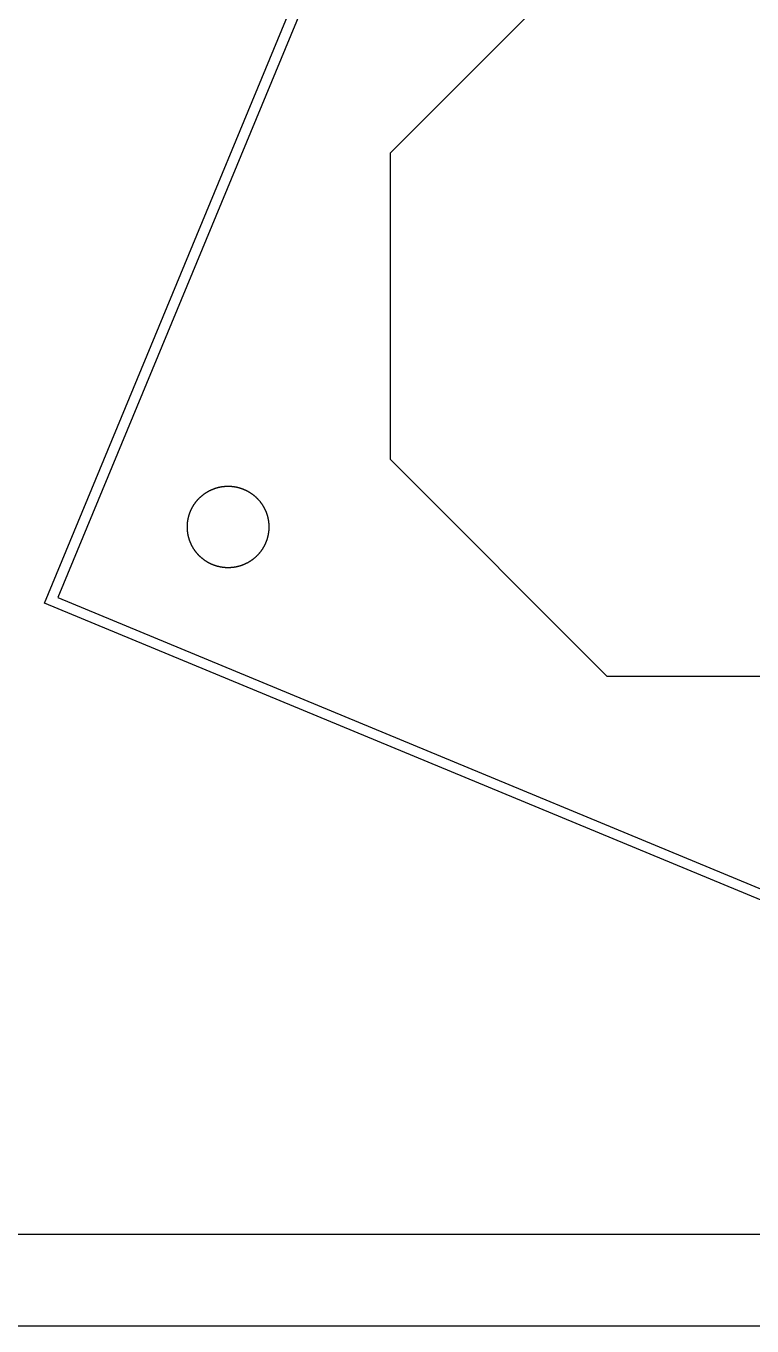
# Model space of a CAD drawing. Extents: x -13500 to 13500, y -13500 to 13500.
# Drawn here: x -7126 to -3563, y -13500 to -7126 of the extents above; entities that cross this region are included whole.
import ezdxf

# ---------------------------------------------------------------- set-up
doc = ezdxf.new("R2010")
doc.units = 13
doc.header["$MEASUREMENT"] = 0
doc.layers.add('L0D0', color=1, linetype='Continuous')

msp = doc.modelspace()

# ---------------------------------------------------------------- linework, layer by layer
at = {"layer": 'L0D0'}
for points in [[(-13500, -13500), (-13500, -13050), (-13050, -13050), (13050, -13050), (13050, 13050), (-13050, 13050), (-13050, -13050), (-13500, -13050), (-13500, 13500), (13500, 13500), (13500, -13500)], [(-2065.412, -12013.04), (-7034.036, -9954.968), (-5239.633, -5622.897), (-5193.439, -5642.031), (-6968.708, -9927.909), (-2092.471, -11947.712), (-317.203, -7661.835), (-271.009, -7680.969)], [(-6134.135, -9782.084), (-6135.417, -9782.078), (-6136.699, -9782.063), (-6137.981, -9782.041), (-6139.263, -9782.01), (-6140.545, -9781.971), (-6141.826, -9781.924), (-6143.107, -9781.868), (-6144.388, -9781.804), (-6145.668, -9781.733), (-6146.948, -9781.652), (-6148.227, -9781.564), (-6149.506, -9781.468), (-6150.784, -9781.363), (-6152.061, -9781.25), (-6153.338, -9781.129), (-6154.613, -9781), (-6155.888, -9780.862), (-6157.162, -9780.717), (-6158.435, -9780.563), (-6159.707, -9780.401), (-6160.978, -9780.231), (-6162.248, -9780.053), (-6163.517, -9779.866), (-6164.784, -9779.672), (-6166.05, -9779.469), (-6167.315, -9779.258), (-6168.579, -9779.04), (-6169.841, -9778.813), (-6171.101, -9778.578), (-6172.36, -9778.334), (-6173.618, -9778.083), (-6174.874, -9777.824), (-6176.128, -9777.557), (-6177.38, -9777.282), (-6178.631, -9776.998), (-6179.879, -9776.707), (-6181.126, -9776.408), (-6182.371, -9776.1), (-6183.614, -9775.785), (-6184.855, -9775.462), (-6186.094, -9775.13), (-6187.33, -9774.791), (-6188.565, -9774.444), (-6189.797, -9774.089), (-6191.027, -9773.726), (-6192.254, -9773.356), (-6193.479, -9772.977), (-6194.702, -9772.59), (-6195.922, -9772.196), (-6197.14, -9771.794), (-6198.355, -9771.384), (-6199.567, -9770.967), (-6200.777, -9770.541), (-6201.984, -9770.108), (-6203.188, -9769.667), (-6204.389, -9769.218), (-6205.587, -9768.762), (-6206.783, -9768.298), (-6207.975, -9767.826), (-6209.164, -9767.347), (-6210.351, -9766.86), (-6211.534, -9766.366), (-6212.714, -9765.864), (-6213.89, -9765.354), (-6215.064, -9764.837), (-6216.234, -9764.312), (-6217.4, -9763.78), (-6218.563, -9763.24), (-6219.723, -9762.693), (-6220.879, -9762.139), (-6222.032, -9761.577), (-6223.181, -9761.007), (-6224.326, -9760.431), (-6225.468, -9759.847), (-6226.606, -9759.256), (-6227.74, -9758.657), (-6228.87, -9758.051), (-6229.996, -9757.438), (-6231.118, -9756.818), (-6232.237, -9756.19), (-6233.351, -9755.556), (-6234.461, -9754.914), (-6235.567, -9754.265), (-6236.669, -9753.609), (-6237.766, -9752.946), (-6238.86, -9752.276), (-6239.949, -9751.599), (-6241.033, -9750.915), (-6242.114, -9750.225), (-6243.189, -9749.527), (-6244.261, -9748.822), (-6245.327, -9748.11), (-6246.39, -9747.392), (-6247.447, -9746.667), (-6248.5, -9745.935), (-6249.548, -9745.196), (-6250.592, -9744.451), (-6251.63, -9743.699), (-6252.664, -9742.94), (-6253.693, -9742.175), (-6254.717, -9741.403), (-6255.736, -9740.625), (-6256.75, -9739.84), (-6257.759, -9739.048), (-6258.762, -9738.25), (-6259.761, -9737.446), (-6260.755, -9736.635), (-6261.743, -9735.818), (-6262.726, -9734.995), (-6263.704, -9734.165), (-6264.676, -9733.329), (-6265.643, -9732.487), (-6266.604, -9731.639), (-6267.561, -9730.785), (-6268.511, -9729.924), (-6269.456, -9729.057), (-6270.396, -9728.185), (-6271.33, -9727.306), (-6272.258, -9726.421), (-6273.181, -9725.531), (-6274.097, -9724.634), (-6275.008, -9723.732), (-6275.914, -9722.824), (-6276.813, -9721.91), (-6277.707, -9720.99), (-6278.594, -9720.065), (-6279.476, -9719.134), (-6280.352, -9718.197), (-6281.221, -9717.255), (-6282.085, -9716.307), (-6282.942, -9715.354), (-6283.794, -9714.395), (-6284.639, -9713.43), (-6285.478, -9712.461), (-6286.311, -9711.486), (-6287.137, -9710.505), (-6287.957, -9709.52), (-6288.771, -9708.529), (-6289.579, -9707.533), (-6290.38, -9706.531), (-6291.175, -9705.525), (-6291.963, -9704.514), (-6292.744, -9703.497), (-6293.52, -9702.476), (-6294.288, -9701.449), (-6295.05, -9700.418), (-6295.806, -9699.382), (-6296.554, -9698.341), (-6297.296, -9697.295), (-6298.032, -9696.244), (-6298.76, -9695.189), (-6299.482, -9694.129), (-6300.197, -9693.065), (-6300.905, -9691.996), (-6301.606, -9690.922), (-6302.301, -9689.844), (-6302.988, -9688.762), (-6303.668, -9687.675), (-6304.342, -9686.584), (-6305.008, -9685.488), (-6305.668, -9684.389), (-6306.32, -9683.285), (-6306.966, -9682.177), (-6307.604, -9681.065), (-6308.235, -9679.948), (-6308.859, -9678.828), (-6309.475, -9677.704), (-6310.085, -9676.576), (-6310.687, -9675.443), (-6311.282, -9674.308), (-6311.869, -9673.168), (-6312.45, -9672.024), (-6313.023, -9670.877), (-6313.588, -9669.726), (-6314.147, -9668.572), (-6314.697, -9667.414), (-6315.241, -9666.253), (-6315.777, -9665.088), (-6316.305, -9663.919), (-6316.826, -9662.748), (-6317.339, -9661.573), (-6317.845, -9660.394), (-6318.344, -9659.213), (-6318.834, -9658.028), (-6319.317, -9656.84), (-6319.793, -9655.649), (-6320.261, -9654.456), (-6320.721, -9653.259), (-6321.173, -9652.059), (-6321.618, -9650.856), (-6322.055, -9649.651), (-6322.484, -9648.443), (-6322.906, -9647.232), (-6323.32, -9646.018), (-6323.726, -9644.802), (-6324.124, -9643.583), (-6324.514, -9642.361), (-6324.897, -9641.137), (-6325.272, -9639.911), (-6325.638, -9638.682), (-6325.997, -9637.451), (-6326.348, -9636.218), (-6326.692, -9634.982), (-6327.027, -9633.745), (-6327.354, -9632.505), (-6327.673, -9631.263), (-6327.985, -9630.019), (-6328.288, -9628.773), (-6328.583, -9627.525), (-6328.871, -9626.276), (-6329.15, -9625.024), (-6329.421, -9623.771), (-6329.684, -9622.516), (-6329.94, -9621.259), (-6330.187, -9620.001), (-6330.426, -9618.741), (-6330.657, -9617.48), (-6330.88, -9616.217), (-6331.095, -9614.953), (-6331.301, -9613.688), (-6331.5, -9612.421), (-6331.69, -9611.153), (-6331.872, -9609.884), (-6332.047, -9608.613), (-6332.213, -9607.342), (-6332.371, -9606.069), (-6332.52, -9604.796), (-6332.662, -9603.521), (-6332.795, -9602.246), (-6332.92, -9600.97), (-6333.037, -9599.693), (-6333.146, -9598.415), (-6333.247, -9597.137), (-6333.339, -9595.858), (-6333.423, -9594.578), (-6333.499, -9593.298), (-6333.567, -9592.018), (-6333.627, -9590.737), (-6333.678, -9589.456), (-6333.721, -9588.174), (-6333.756, -9586.892), (-6333.783, -9585.61), (-6333.801, -9584.328), (-6333.812, -9583.046), (-6333.814, -9581.764), (-6333.808, -9580.481), (-6333.793, -9579.199), (-6333.771, -9577.917), (-6333.74, -9576.635), (-6333.701, -9575.353), (-6333.653, -9574.072), (-6333.598, -9572.791), (-6333.534, -9571.51), (-6333.462, -9570.23), (-6333.382, -9568.95), (-6333.294, -9567.671), (-6333.197, -9566.392), (-6333.093, -9565.114), (-6332.98, -9563.837), (-6332.859, -9562.561), (-6332.729, -9561.285), (-6332.592, -9560.01), (-6332.446, -9558.736), (-6332.293, -9557.463), (-6332.131, -9556.191), (-6331.961, -9554.92), (-6331.782, -9553.65), (-6331.596, -9552.381), (-6331.401, -9551.114), (-6331.199, -9549.848), (-6330.988, -9548.583), (-6330.769, -9547.319), (-6330.542, -9546.057), (-6330.307, -9544.797), (-6330.064, -9543.538), (-6329.813, -9542.28), (-6329.554, -9541.025), (-6329.287, -9539.771), (-6329.011, -9538.518), (-6328.728, -9537.268), (-6328.437, -9536.019), (-6328.137, -9534.772), (-6327.83, -9533.527), (-6327.515, -9532.284), (-6327.191, -9531.043), (-6326.86, -9529.804), (-6326.521, -9528.568), (-6326.174, -9527.333), (-6325.819, -9526.101), (-6325.456, -9524.871), (-6325.085, -9523.644), (-6324.707, -9522.419), (-6324.32, -9521.196), (-6323.926, -9519.976), (-6323.524, -9518.758), (-6323.114, -9517.543), (-6322.696, -9516.331), (-6322.271, -9515.121), (-6321.838, -9513.915), (-6321.397, -9512.71), (-6320.948, -9511.509), (-6320.492, -9510.311), (-6320.028, -9509.115), (-6319.556, -9507.923), (-6319.077, -9506.734), (-6318.59, -9505.548), (-6318.095, -9504.364), (-6317.593, -9503.185), (-6317.084, -9502.008), (-6316.566, -9500.835), (-6316.042, -9499.664), (-6315.51, -9498.498), (-6314.97, -9497.335), (-6314.423, -9496.175), (-6313.868, -9495.019), (-6313.306, -9493.866), (-6312.737, -9492.717), (-6312.161, -9491.572), (-6311.577, -9490.43), (-6310.985, -9489.292), (-6310.387, -9488.158), (-6309.781, -9487.028), (-6309.168, -9485.902), (-6308.548, -9484.78), (-6307.92, -9483.661), (-6307.286, -9482.547), (-6306.644, -9481.437), (-6305.995, -9480.331), (-6305.339, -9479.229), (-6304.676, -9478.132), (-6304.006, -9477.038), (-6303.329, -9475.949), (-6302.645, -9474.865), (-6301.954, -9473.784), (-6301.256, -9472.709), (-6300.552, -9471.637), (-6299.84, -9470.571), (-6299.122, -9469.508), (-6298.397, -9468.451), (-6297.665, -9467.398), (-6296.926, -9466.35), (-6296.181, -9465.307), (-6295.429, -9464.268), (-6294.67, -9463.234), (-6293.905, -9462.205), (-6293.133, -9461.181), (-6292.354, -9460.162), (-6291.569, -9459.148), (-6290.778, -9458.14), (-6289.98, -9457.136), (-6289.176, -9456.137), (-6288.365, -9455.144), (-6287.548, -9454.155), (-6286.725, -9453.172), (-6285.895, -9452.195), (-6285.059, -9451.222), (-6284.217, -9450.255), (-6283.369, -9449.294), (-6282.514, -9448.338), (-6281.654, -9447.387), (-6280.787, -9446.442), (-6279.915, -9445.502), (-6279.036, -9444.568), (-6278.151, -9443.64), (-6277.261, -9442.718), (-6276.364, -9441.801), (-6275.462, -9440.89), (-6274.554, -9439.984), (-6273.64, -9439.085), (-6272.72, -9438.191), (-6271.795, -9437.304), (-6270.863, -9436.422), (-6269.927, -9435.547), (-6268.984, -9434.677), (-6268.037, -9433.813), (-6267.083, -9432.956), (-6266.124, -9432.104), (-6265.16, -9431.259), (-6264.19, -9430.42), (-6263.215, -9429.587), (-6262.235, -9428.761), (-6261.249, -9427.941), (-6260.258, -9427.127), (-6259.262, -9426.319), (-6258.261, -9425.518), (-6257.255, -9424.724), (-6256.243, -9423.935), (-6255.227, -9423.154), (-6254.205, -9422.379), (-6253.179, -9421.61), (-6252.148, -9420.848), (-6251.111, -9420.093), (-6250.07, -9419.344), (-6249.025, -9418.602), (-6247.974, -9417.867), (-6246.919, -9417.138), (-6245.859, -9416.416), (-6244.795, -9415.701), (-6243.726, -9414.993), (-6242.652, -9414.292), (-6241.574, -9413.598), (-6240.492, -9412.91), (-6239.405, -9412.23), (-6238.314, -9411.556), (-6237.218, -9410.89), (-6236.118, -9410.23), (-6235.015, -9409.578), (-6233.906, -9408.933), (-6232.794, -9408.294), (-6231.678, -9407.663), (-6230.558, -9407.04), (-6229.433, -9406.423), (-6228.305, -9405.813), (-6227.173, -9405.211), (-6226.037, -9404.616), (-6224.898, -9404.029), (-6223.754, -9403.448), (-6222.607, -9402.875), (-6221.456, -9402.31), (-6220.302, -9401.752), (-6219.144, -9401.201), (-6217.982, -9400.657), (-6216.817, -9400.121), (-6215.649, -9399.593), (-6214.477, -9399.072), (-6213.302, -9398.559), (-6212.124, -9398.053), (-6210.943, -9397.555), (-6209.758, -9397.064), (-6208.57, -9396.581), (-6207.379, -9396.105), (-6206.185, -9395.637), (-6204.988, -9395.177), (-6203.789, -9394.725), (-6202.586, -9394.28), (-6201.381, -9393.843), (-6200.172, -9393.414), (-6198.961, -9392.992), (-6197.748, -9392.578), (-6196.531, -9392.172), (-6195.312, -9391.774), (-6194.091, -9391.384), (-6192.867, -9391.001), (-6191.641, -9390.626), (-6190.412, -9390.26), (-6189.181, -9389.901), (-6187.948, -9389.55), (-6186.712, -9389.207), (-6185.475, -9388.871), (-6184.235, -9388.544), (-6182.993, -9388.225), (-6181.749, -9387.914), (-6180.503, -9387.61), (-6179.255, -9387.315), (-6178.006, -9387.028), (-6176.754, -9386.748), (-6175.501, -9386.477), (-6174.246, -9386.214), (-6172.989, -9385.958), (-6171.731, -9385.711), (-6170.471, -9385.472), (-6169.21, -9385.241), (-6167.947, -9385.018), (-6166.683, -9384.804), (-6165.417, -9384.597), (-6164.151, -9384.398), (-6162.883, -9384.208), (-6161.613, -9384.026), (-6160.343, -9383.851), (-6159.071, -9383.685), (-6157.799, -9383.528), (-6156.525, -9383.378), (-6155.251, -9383.236), (-6153.976, -9383.103), (-6152.699, -9382.978), (-6151.422, -9382.861), (-6150.145, -9382.752), (-6148.867, -9382.651), (-6147.588, -9382.559), (-6146.308, -9382.475), (-6145.028, -9382.399), (-6143.748, -9382.331), (-6142.467, -9382.271), (-6141.185, -9382.22), (-6139.904, -9382.177), (-6138.622, -9382.142), (-6137.34, -9382.115), (-6136.058, -9382.097), (-6134.776, -9382.087), (-6133.493, -9382.084), (-6132.211, -9382.091), (-6130.929, -9382.105), (-6129.647, -9382.128), (-6128.365, -9382.158), (-6127.083, -9382.197), (-6125.802, -9382.245), (-6124.521, -9382.3), (-6123.24, -9382.364), (-6121.96, -9382.436), (-6120.68, -9382.516), (-6119.401, -9382.604), (-6118.122, -9382.701), (-6116.844, -9382.805), (-6115.567, -9382.918), (-6114.29, -9383.039), (-6113.015, -9383.169), (-6111.74, -9383.306), (-6110.466, -9383.452), (-6109.193, -9383.606), (-6107.921, -9383.767), (-6106.65, -9383.938), (-6105.38, -9384.116), (-6104.111, -9384.302), (-6102.844, -9384.497), (-6101.578, -9384.699), (-6100.313, -9384.91), (-6099.049, -9385.129), (-6097.787, -9385.356), (-6096.527, -9385.591), (-6095.268, -9385.834), (-6094.01, -9386.085), (-6092.754, -9386.344), (-6091.5, -9386.612), (-6090.248, -9386.887), (-6088.997, -9387.17), (-6087.749, -9387.462), (-6086.502, -9387.761), (-6085.257, -9388.068), (-6084.014, -9388.384), (-6082.773, -9388.707), (-6081.534, -9389.038), (-6080.298, -9389.377), (-6079.063, -9389.724), (-6077.831, -9390.079), (-6076.601, -9390.442), (-6075.374, -9390.813), (-6074.149, -9391.191), (-6072.926, -9391.578), (-6071.706, -9391.972), (-6070.488, -9392.374), (-6069.273, -9392.784), (-6068.061, -9393.202), (-6066.851, -9393.627), (-6065.644, -9394.061), (-6064.44, -9394.501), (-6063.239, -9394.95), (-6062.041, -9395.406), (-6060.845, -9395.87), (-6059.653, -9396.342), (-6058.463, -9396.821), (-6057.277, -9397.308), (-6056.094, -9397.803), (-6054.914, -9398.305), (-6053.738, -9398.815), (-6052.564, -9399.332), (-6051.394, -9399.856), (-6050.228, -9400.389), (-6049.064, -9400.928), (-6047.905, -9401.475), (-6046.748, -9402.03), (-6045.596, -9402.592), (-6044.447, -9403.161), (-6043.302, -9403.738), (-6042.16, -9404.322), (-6041.022, -9404.913), (-6039.888, -9405.511), (-6038.758, -9406.117), (-6037.632, -9406.73), (-6036.51, -9407.351), (-6035.391, -9407.978), (-6034.277, -9408.613), (-6033.167, -9409.254), (-6032.061, -9409.903), (-6030.959, -9410.559), (-6029.861, -9411.222), (-6028.768, -9411.892), (-6027.679, -9412.569), (-6026.594, -9413.253), (-6025.514, -9413.944), (-6024.438, -9414.642), (-6023.367, -9415.346), (-6022.3, -9416.058), (-6021.238, -9416.776), (-6020.181, -9417.501), (-6019.128, -9418.233), (-6018.08, -9418.972), (-6017.036, -9419.717), (-6015.998, -9420.469), (-6014.964, -9421.228), (-6013.935, -9421.993), (-6012.911, -9422.765), (-6011.892, -9423.544), (-6010.878, -9424.329), (-6009.869, -9425.12), (-6008.865, -9425.918), (-6007.867, -9426.722), (-6006.873, -9427.533), (-6005.885, -9428.35), (-6004.902, -9429.173), (-6003.924, -9430.003), (-6002.952, -9430.839), (-6001.985, -9431.681), (-6001.023, -9432.529), (-6000.067, -9433.384), (-5999.117, -9434.244), (-5998.172, -9435.111), (-5997.232, -9435.984), (-5996.298, -9436.862), (-5995.37, -9437.747), (-5994.447, -9438.638), (-5993.53, -9439.534), (-5992.619, -9440.436), (-5991.714, -9441.345), (-5990.815, -9442.258), (-5989.921, -9443.178), (-5989.034, -9444.104), (-5988.152, -9445.035), (-5987.276, -9445.971), (-5986.407, -9446.914), (-5985.543, -9447.862), (-5984.685, -9448.815), (-5983.834, -9449.774), (-5982.989, -9450.738), (-5982.15, -9451.708), (-5981.317, -9452.683), (-5980.491, -9453.663), (-5979.67, -9454.649), (-5978.857, -9455.64), (-5978.049, -9456.636), (-5977.248, -9457.637), (-5976.453, -9458.643), (-5975.665, -9459.655), (-5974.883, -9460.671), (-5974.108, -9461.693), (-5973.34, -9462.719), (-5972.578, -9463.75), (-5971.822, -9464.787), (-5971.074, -9465.828), (-5970.332, -9466.873), (-5969.596, -9467.924), (-5968.868, -9468.979), (-5968.146, -9470.039), (-5967.431, -9471.103), (-5966.723, -9472.172), (-5966.022, -9473.246), (-5965.327, -9474.324), (-5964.64, -9475.406), (-5963.959, -9476.493), (-5963.286, -9477.584), (-5962.619, -9478.68), (-5961.96, -9479.78), (-5961.308, -9480.884), (-5960.662, -9481.992), (-5960.024, -9483.104), (-5959.393, -9484.22), (-5958.769, -9485.34), (-5958.153, -9486.465), (-5957.543, -9487.593), (-5956.941, -9488.725), (-5956.346, -9489.861), (-5955.758, -9491.001), (-5955.178, -9492.144), (-5954.605, -9493.291), (-5954.04, -9494.442), (-5953.481, -9495.596), (-5952.93, -9496.754), (-5952.387, -9497.916), (-5951.851, -9499.081), (-5951.323, -9500.249), (-5950.802, -9501.421), (-5950.288, -9502.596), (-5949.783, -9503.774), (-5949.284, -9504.956), (-5948.794, -9506.14), (-5948.311, -9507.328), (-5947.835, -9508.519), (-5947.367, -9509.713), (-5946.907, -9510.91), (-5946.455, -9512.109), (-5946.01, -9513.312), (-5945.573, -9514.518), (-5945.143, -9515.726), (-5944.722, -9516.937), (-5944.308, -9518.151), (-5943.902, -9519.367), (-5943.504, -9520.586), (-5943.113, -9521.807), (-5942.731, -9523.031), (-5942.356, -9524.257), (-5941.989, -9525.486), (-5941.63, -9526.717), (-5941.279, -9527.95), (-5940.936, -9529.186), (-5940.601, -9530.424), (-5940.274, -9531.663), (-5939.955, -9532.905), (-5939.643, -9534.149), (-5939.34, -9535.395), (-5939.045, -9536.643), (-5938.757, -9537.893), (-5938.478, -9539.144), (-5938.207, -9540.397), (-5937.943, -9541.652), (-5937.688, -9542.909), (-5937.441, -9544.167), (-5937.202, -9545.427), (-5936.971, -9546.688), (-5936.748, -9547.951), (-5936.533, -9549.215), (-5936.327, -9550.481), (-5936.128, -9551.748), (-5935.938, -9553.016), (-5935.755, -9554.285), (-5935.581, -9555.555), (-5935.415, -9556.827), (-5935.257, -9558.099), (-5935.108, -9559.373), (-5934.966, -9560.647), (-5934.833, -9561.923), (-5934.708, -9563.199), (-5934.591, -9564.476), (-5934.482, -9565.753), (-5934.381, -9567.032), (-5934.289, -9568.311), (-5934.205, -9569.59), (-5934.129, -9570.87), (-5934.061, -9572.151), (-5934.001, -9573.431), (-5933.95, -9574.713), (-5933.907, -9575.994), (-5933.872, -9577.276), (-5933.845, -9578.558), (-5933.827, -9579.84), (-5933.816, -9581.122), (-5933.814, -9582.405), (-5933.82, -9583.687), (-5933.835, -9584.969), (-5933.857, -9586.251), (-5933.888, -9587.533), (-5933.927, -9588.815), (-5933.974, -9590.096), (-5934.03, -9591.377), (-5934.094, -9592.658), (-5934.166, -9593.938), (-5934.246, -9595.218), (-5934.334, -9596.497), (-5934.43, -9597.776), (-5934.535, -9599.054), (-5934.648, -9600.331), (-5934.769, -9601.608), (-5934.898, -9602.884), (-5935.036, -9604.159), (-5935.181, -9605.432), (-5935.335, -9606.706), (-5935.497, -9607.978), (-5935.667, -9609.248), (-5935.845, -9610.518), (-5936.032, -9611.787), (-5936.226, -9613.054), (-5936.429, -9614.321), (-5936.64, -9615.585), (-5936.859, -9616.849), (-5937.086, -9618.111), (-5937.321, -9619.372), (-5937.564, -9620.631), (-5937.815, -9621.888), (-5938.074, -9623.144), (-5938.341, -9624.398), (-5938.617, -9625.65), (-5938.9, -9626.901), (-5939.191, -9628.15), (-5939.491, -9629.396), (-5939.798, -9630.641), (-5940.113, -9631.884), (-5940.437, -9633.125), (-5940.768, -9634.364), (-5941.107, -9635.601), (-5941.454, -9636.835), (-5941.809, -9638.067), (-5942.172, -9639.297), (-5942.543, -9640.524), (-5942.921, -9641.75), (-5943.308, -9642.972), (-5943.702, -9644.192), (-5944.104, -9645.41), (-5944.514, -9646.625), (-5944.932, -9647.837), (-5945.357, -9649.047), (-5945.79, -9650.254), (-5946.231, -9651.458), (-5946.68, -9652.659), (-5947.136, -9653.858), (-5947.6, -9655.053), (-5948.072, -9656.245), (-5948.551, -9657.435), (-5949.038, -9658.621), (-5949.533, -9659.804), (-5950.035, -9660.984), (-5950.544, -9662.161), (-5951.061, -9663.334), (-5951.586, -9664.504), (-5952.118, -9665.671), (-5952.658, -9666.834), (-5953.205, -9667.993), (-5953.759, -9669.15), (-5954.321, -9670.302), (-5954.891, -9671.451), (-5955.467, -9672.597), (-5956.051, -9673.738), (-5956.643, -9674.876), (-5957.241, -9676.01), (-5957.847, -9677.14), (-5958.46, -9678.266), (-5959.08, -9679.389), (-5959.708, -9680.507), (-5960.342, -9681.621), (-5960.984, -9682.731), (-5961.633, -9683.837), (-5962.289, -9684.939), (-5962.952, -9686.037), (-5963.622, -9687.13), (-5964.299, -9688.219), (-5964.983, -9689.304), (-5965.674, -9690.384), (-5966.371, -9691.46), (-5967.076, -9692.531), (-5967.788, -9693.598), (-5968.506, -9694.66), (-5969.231, -9695.717), (-5969.963, -9696.77), (-5970.702, -9697.818), (-5971.447, -9698.862), (-5972.199, -9699.9), (-5972.958, -9700.934), (-5973.723, -9701.963), (-5974.495, -9702.987), (-5975.273, -9704.006), (-5976.058, -9705.02), (-5976.85, -9706.029), (-5977.648, -9707.033), (-5978.452, -9708.031), (-5979.263, -9709.025), (-5980.08, -9710.013), (-5980.903, -9710.996), (-5981.733, -9711.974), (-5982.569, -9712.946), (-5983.411, -9713.913), (-5984.259, -9714.875), (-5985.113, -9715.831), (-5985.974, -9716.782), (-5986.841, -9717.727), (-5987.713, -9718.666), (-5988.592, -9719.6), (-5989.477, -9720.528), (-5990.367, -9721.451), (-5991.264, -9722.368), (-5992.166, -9723.279), (-5993.074, -9724.184), (-5993.988, -9725.083), (-5994.908, -9725.977), (-5995.833, -9726.865), (-5996.764, -9727.746), (-5997.701, -9728.622), (-5998.643, -9729.492), (-5999.591, -9730.355), (-6000.545, -9731.213), (-6001.503, -9732.064), (-6002.468, -9732.909), (-6003.437, -9733.748), (-6004.413, -9734.581), (-6005.393, -9735.408), (-6006.379, -9736.228), (-6007.369, -9737.042), (-6008.366, -9737.849), (-6009.367, -9738.65), (-6010.373, -9739.445), (-6011.385, -9740.233), (-6012.401, -9741.015), (-6013.422, -9741.79), (-6014.449, -9742.558), (-6015.48, -9743.32), (-6016.516, -9744.076), (-6017.557, -9744.825), (-6018.603, -9745.567), (-6019.654, -9746.302), (-6020.709, -9747.03), (-6021.769, -9747.752), (-6022.833, -9748.467), (-6023.902, -9749.175), (-6024.976, -9749.876), (-6026.054, -9750.571), (-6027.136, -9751.258), (-6028.223, -9751.939), (-6029.314, -9752.612), (-6030.41, -9753.279), (-6031.509, -9753.938), (-6032.613, -9754.591), (-6033.721, -9755.236), (-6034.834, -9755.874), (-6035.95, -9756.505), (-6037.07, -9757.129), (-6038.194, -9757.746), (-6039.323, -9758.355), (-6040.455, -9758.957), (-6041.591, -9759.552), (-6042.73, -9760.14), (-6043.874, -9760.72), (-6045.021, -9761.293), (-6046.172, -9761.859), (-6047.326, -9762.417), (-6048.484, -9762.968), (-6049.646, -9763.511), (-6050.81, -9764.047), (-6051.979, -9764.575), (-6053.15, -9765.096), (-6054.326, -9765.61), (-6055.504, -9766.116), (-6056.685, -9766.614), (-6057.87, -9767.105), (-6059.058, -9767.588), (-6060.249, -9768.063), (-6061.443, -9768.531), (-6062.639, -9768.991), (-6063.839, -9769.444), (-6065.042, -9769.888), (-6066.247, -9770.325), (-6067.456, -9770.755), (-6068.667, -9771.176), (-6069.88, -9771.59), (-6071.097, -9771.996), (-6072.315, -9772.394), (-6073.537, -9772.785), (-6074.761, -9773.167), (-6075.987, -9773.542), (-6077.216, -9773.909), (-6078.447, -9774.268), (-6079.68, -9774.619), (-6080.916, -9774.962), (-6082.153, -9775.297), (-6083.393, -9775.624), (-6084.635, -9775.944), (-6085.879, -9776.255), (-6087.125, -9776.558), (-6088.373, -9776.854), (-6089.622, -9777.141), (-6090.874, -9777.42), (-6092.127, -9777.691), (-6093.382, -9777.955), (-6094.639, -9778.21), (-6095.897, -9778.457), (-6097.157, -9778.696), (-6098.418, -9778.927), (-6099.681, -9779.15), (-6100.945, -9779.365), (-6102.21, -9779.571), (-6103.477, -9779.77), (-6104.745, -9779.96), (-6106.015, -9780.143), (-6107.285, -9780.317), (-6108.556, -9780.483), (-6109.829, -9780.641), (-6111.103, -9780.79), (-6112.377, -9780.932), (-6113.652, -9781.065), (-6114.928, -9781.191), (-6116.205, -9781.308), (-6117.483, -9781.416), (-6118.761, -9781.517), (-6120.04, -9781.609), (-6121.32, -9781.694), (-6122.6, -9781.77), (-6123.88, -9781.837), (-6125.161, -9781.897), (-6126.442, -9781.948), (-6127.724, -9781.991), (-6129.006, -9782.026), (-6130.288, -9782.053), (-6131.57, -9782.072), (-6132.852, -9782.082)]]:
    msp.add_lwpolyline(points, close=True, dxfattribs=at)
msp.add_lwpolyline([(-2366.515, -7085.162), (-1704.341, -7747.336), (-1704.341, -9252.048), (-2768.332, -10316.039), (-4273.044, -10316.039), (-5337.035, -9252.048), (-5337.035, -7747.336), (-4273.044, -6683.345)], dxfattribs=at)

doc.saveas('drawing.dxf')
